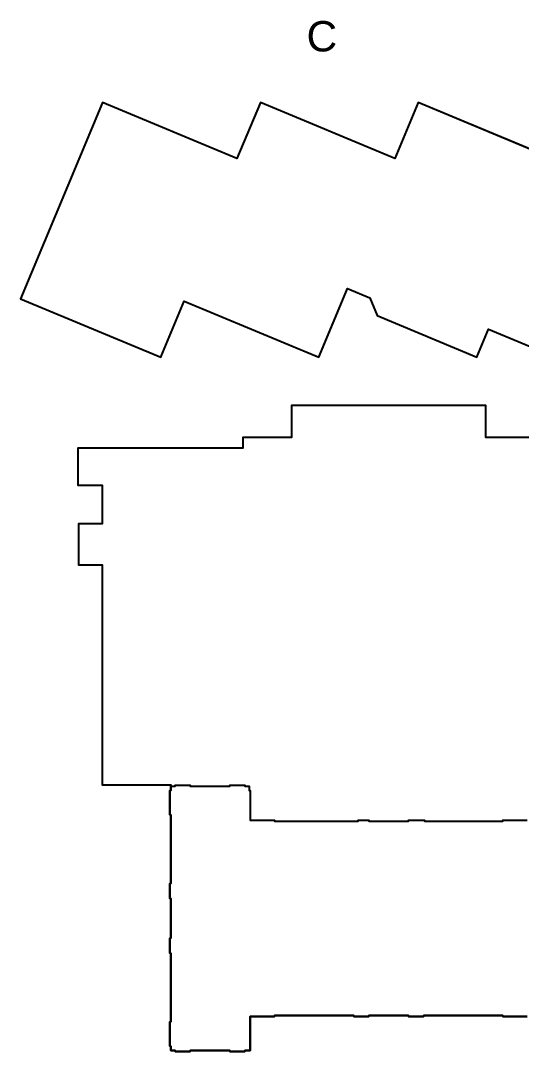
# Model space of a CAD drawing. Header units: inches. Extents: x -13030 to 12419, y -17984 to 4650.
# Drawn here: x -2020 to -42, y -17812 to -13737 of the extents above; entities that cross this region are included whole.
import ezdxf

# ---------------------------------------------------------------- set-up
doc = ezdxf.new("R2010")
doc.units = ezdxf.units.IN
doc.header["$LTSCALE"] = 48
doc.header["$MEASUREMENT"] = 0
doc.layers.add('CAFM_BLDG_OTLN', color=41, linetype='CONTINUOUS')
doc.layers.add('CAFM_ID', color=8, linetype='CONTINUOUS')
doc.styles.add('CAFM_BLDG-LABL', font='arial.ttf', dxfattribs={"height": 0.5})

msp = doc.modelspace()

# ---------------------------------------------------------------- linework, layer by layer
at = {"layer": 'CAFM_BLDG_OTLN'}
for points in [[(82.4, -14282.4), (-449.3, -14060.8), (-541.6, -14282.4), (-1073.3, -14060.8), (-1165.6, -14282.4), (-1697.3, -14060.8), (-2020.4, -14836.2), (-1466.5, -15067), (-1374.2, -14845.4), (-842.5, -15067), (-729.4, -14795.6), (-640.6, -14832.6), (-611.6, -14903.2), (-218.5, -15067), (-172.4, -14956.2), (93.5, -15067)], [(86.5, -14284.1), (-449.3, -14060.8), (-541.6, -14282.4), (-1073.3, -14060.8), (-1165.6, -14282.4), (-1697.3, -14060.8), (-2020.4, -14836.2), (-1466.5, -15067), (-1374.2, -14845.4), (-842.5, -15067), (-729.4, -14795.6), (-640.6, -14832.6), (-611.6, -14903.2), (-218.5, -15067), (-172.4, -14956.2), (93.5, -15067)], [(9.6, -15384.6), (-182.9, -15384.6), (-182.9, -15258.6), (-949.9, -15258.6), (-949.9, -15384.6), (-1142.4, -15384.6), (-1142.4, -15426.6), (-1793.9, -15426.6), (-1793.9, -15573.1), (-1697.9, -15573.1), (-1697.9, -15726.1), (-1791.6, -15726.1), (-1791.6, -15888.1), (-1697.9, -15888.1), (-1697.9, -16758.6), (-1427.4, -16758.6), (-1427.4, -16781.1), (-1431.4, -16781.1), (-1431.4, -16877.1), (-1427.4, -16877.1), (-1427.4, -17148.1), (-1431.4, -17148.1), (-1431.4, -17208.1), (-1427.4, -17208.1), (-1427.4, -17364.1), (-1431.4, -17364.1), (-1431.4, -17424.1), (-1427.4, -17424.1), (-1427.4, -17695.1), (-1431.4, -17695.1), (-1431.4, -17791.1), (-1427.4, -17791.1), (-1427.4, -17808.1), (-1410.4, -17808.1), (-1410.4, -17812.1), (-1350.4, -17812.1), (-1350.4, -17808.1), (-1194.4, -17808.1), (-1194.4, -17812.1), (-1134.4, -17812.1), (-1134.4, -17808.1), (-1113.4, -17808.1), (-1113.4, -17674.1), (-1017.4, -17674.1), (-1017.4, -17670.1), (-704.4, -17670.1), (-704.4, -17674.1), (-644.4, -17674.1), (-644.4, -17670.1), (-488.4, -17670.1), (-488.4, -17674.1), (-428.4, -17674.1), (-428.4, -17670.1), (-115.4, -17670.1), (-115.4, -17674.1), (-19.4, -17674.1)], [(-19.4, -17674.1), (-115.4, -17674.1), (-115.4, -17670.1), (-427.6, -17670.1), (-428.4, -17674.1), (-488.4, -17674.1), (-488.4, -17670.1), (-644.4, -17670.1), (-644.4, -17674.1), (-704.4, -17674.1), (-704.4, -17670.1), (-1017.4, -17670.1), (-1017.4, -17674.1), (-1113.4, -17674.1), (-1113.4, -17808.1), (-1134.4, -17808.1), (-1134.4, -17812.1), (-1194.4, -17812.1), (-1194.4, -17808.1), (-1350.4, -17808.1), (-1350.4, -17812.1), (-1410.4, -17812.1), (-1410.4, -17808.1), (-1427.4, -17808.1), (-1427.4, -17791.1), (-1431.4, -17791.1), (-1431.4, -17695.1), (-1427.4, -17695.1), (-1427.4, -17424.1), (-1431.4, -17424.1), (-1431.4, -17364.1), (-1427.4, -17364.1), (-1427.4, -17208.1), (-1431.4, -17208.1), (-1431.4, -17148.1), (-1427.4, -17148.1), (-1427.4, -16877.1), (-1431.4, -16877.1), (-1431.4, -16781.1), (-1427.4, -16781.1), (-1427.4, -16764.1), (-1410.4, -16764.1), (-1410.4, -16760.1), (-1350.4, -16760.1), (-1350.4, -16764.1), (-1194.4, -16764.1), (-1194.4, -16760.1), (-1134.4, -16760.1), (-1134.4, -16764.1), (-1117.4, -16764.1), (-1117.4, -16781.1), (-1113.4, -16781.1), (-1113.4, -16898.1), (-1017.4, -16898.1), (-1017.4, -16902.1), (-686.4, -16902.1), (-686.4, -16898.1), (-644.4, -16898.1), (-644.4, -16902.1), (-488.4, -16902.1), (-488.4, -16898.1), (-425.4, -16898.1), (-425.4, -16902.1), (-115.4, -16902.1), (-115.4, -16898.1), (-19.4, -16898.1)]]:
    msp.add_lwpolyline(points, dxfattribs=at)

# ---------------------------------------------------------------- texts
at = {"layer": 'CAFM_ID', "style": 'CAFM_BLDG-LABL'}
msp.add_text('C', height=120, dxfattribs=at).set_placement((-890.8, -13858.6))

doc.saveas('drawing.dxf')
